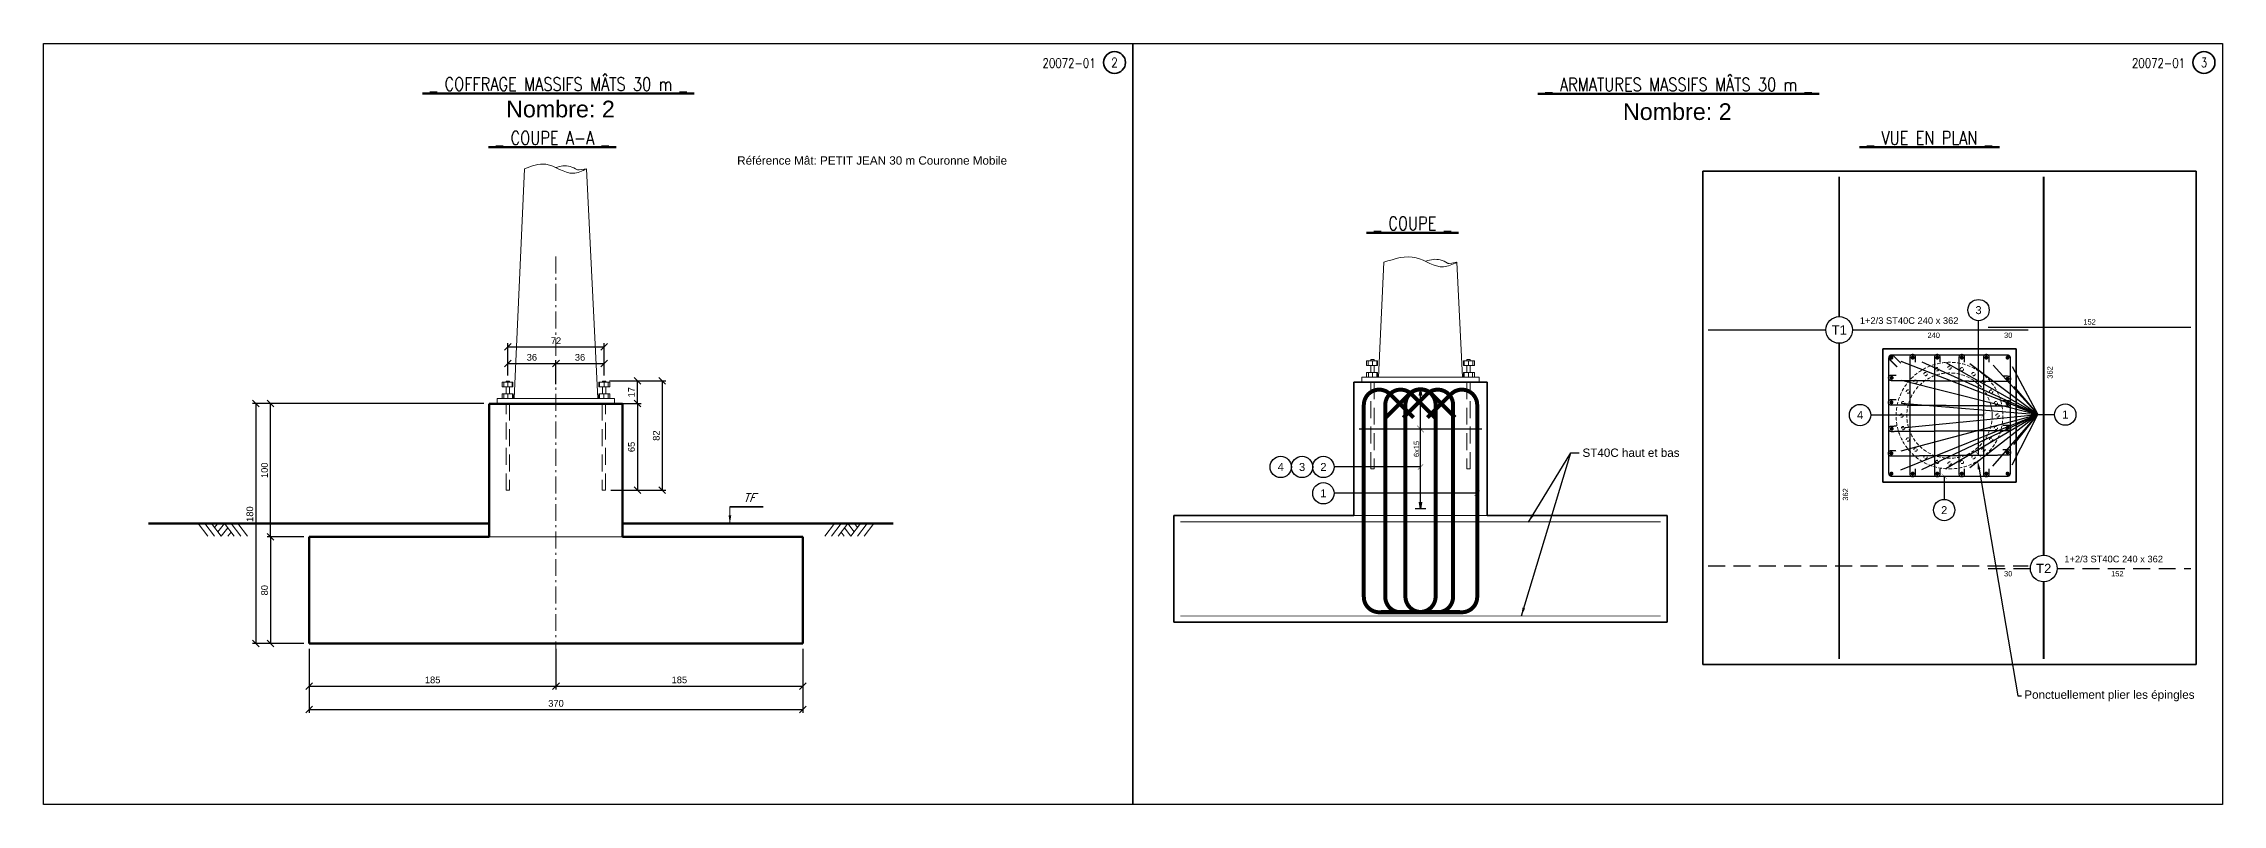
# Model space of a CAD drawing. Header units: millimetres. Extents: x 249 to 5353, y 227 to 2053.
# Drawn here: x 2903 to 4536, y 784 to 1355 of the extents above; entities that cross this region are included whole.
import ezdxf
from ezdxf import colors
from ezdxf.entities.mleader import LeaderData, LeaderLine
from ezdxf.enums import TextEntityAlignment as Align
from ezdxf.math import Vec2, Vec3

# ---------------------------------------------------------------- set-up
doc = ezdxf.new("R2010")
doc.units = ezdxf.units.MM
for name, pattern in [('AXES', [20.64, 12.7, -3.175, 1.59, -3.175]), ('CACHE', [4.765, 3.175, -1.59]), ('CACHEX2', [19.05, 12.7, -6.35]), ('CONTINU', [0])]:
    doc.linetypes.add(name, pattern=pattern)
doc.layers.get('Defpoints').update_dxf_attribs({"color": 252})
for name, color, linetype, lineweight in [('Axes', 2, 'AXES', 18), ('Cotation', 4, 'Continuous', 20), ('Reprise', 4, 'Reprise_béton_1', 18), ('Texte_normal', 7, 'Continuous', 50), ('TEXTE_REPERE', 1, 'CONTINU', 35), ('Texte_repère', 1, 'Continuous', 35), ('Tirets', 5, 'CACHEX2', 18), ('Trait_fin_magenta', 6, 'Continuous', 18), ('Trait_fort', 3, 'Continuous', 70), ('Trait_moy_rouge', 1, 'Continuous', 35), ('Trait_normal', 7, 'Continuous', 50)]:
    doc.layers.add(name, color=color, linetype=linetype, lineweight=lineweight)
for name, color, linetype in [('PROG-ADFER-ACIERS', 1, 'Continuous'), ('PROG-ADFER-COT_ACIERS', 6, 'Continuous'), ('PROG-ADFER-REPERAGE', 1, 'Continuous'), ('PROG-ADFER-REPERES', 7, 'Continuous'), ('PROG-ADFER-TS_COT_INF', 1, 'Continuous'), ('PROG-ADFER-TS_COT_SUP', 1, 'Continuous'), ('PROG-ADFER-TS_NAPPE_INF', 2, 'Continuous'), ('PROG-ADFER-TS_NAPPE_SUP', 6, 'CACHEX2')]:
    doc.layers.add(name, color=color, linetype=linetype)
doc.styles.add('$LIBFER$', font='isocpeur.ttf')
doc.styles.add('ROMANS', font='romans.shx', dxfattribs={"width": 0.8})
doc.styles.add('SIMPLEX', font='simplex.shx', dxfattribs={"oblique": 20})
doc.styles.get("Standard").update_dxf_attribs({"font": 'arial.ttf'})
doc.linetypes.add('Reprise_béton_1', pattern='A,5,["|",Standard,S=1,R=-30,X=0,Y=0],-1,["|",Standard,S=1,R=30,X=0,Y=0],5,["|",Standard,S=1,R=30,X=0.5,Y=-0.866025],-0.5,["|",Standard,S=1,R=-30,X=0,Y=-0.866025],-0.5', length=12)
doc.dimstyles.new('MOST', dxfattribs={"dimtxt": 2.5, "dimasz": 2.5, "dimexe": 1.3, "dimexo": 2, "dimgap": 1, "dimtad": 0, "dimdsep": 46, "dimtxsty": 'Standard', "dimcen": 2.5, "dimclrd": 256, "dimclre": 256, "dimclrt": 1, "dimadec": 0, "dimazin": 0, "dimtfac": 1, "dimtmove": 0, "dimatfit": 3, "dimfxl": 1, "dimtolj": 1, "dimtzin": 0, "dimarcsym": 0})
doc.dimstyles.new('most20', dxfattribs={"dimscale": 2, "dimtxt": 2.5, "dimasz": 2.5, "dimexe": 1.3, "dimexo": 2, "dimgap": 1, "dimtad": 1, "dimdec": 1, "dimdsep": 46, "dimtxsty": 'Standard', "dimblk": 'OBLIQUE', "dimcen": 2.5, "dimclrt": 1, "dimazin": 2, "dimtfac": 1, "dimtdec": 1, "dimtix": 1, "dimtmove": 2, "dimatfit": 3, "dimfxl": 1, "dimtolj": 1, "dimtzin": 0, "dimarcsym": 0})
doc.dimstyles.new('most25', dxfattribs={"dimscale": 2.5, "dimtxt": 2.5, "dimasz": 2.5, "dimexe": 1.3, "dimexo": 2, "dimgap": 1, "dimtad": 1, "dimdec": 1, "dimdsep": 46, "dimtxsty": 'Standard', "dimblk": 'OBLIQUE', "dimcen": 2.5, "dimclrt": 1, "dimazin": 2, "dimtfac": 1, "dimtdec": 1, "dimtix": 1, "dimtmove": 2, "dimatfit": 3, "dimfxl": 1, "dimtolj": 1, "dimtzin": 0, "dimarcsym": 0})

# ---------------------------------------------------------------- blocks, each defined once
blk = doc.blocks.new('_Oblique')
at = {"color": 0, "linetype": 'ByBlock', "lineweight": -2}
blk.add_line((-0.5, -0.5), (0.5, 0.5), dxfattribs=at)
blk = doc.blocks.new('*D63')
at = {"layer": 'Cotation', "color": 0, "lineweight": -2, "transparency": 16777216}
for p, q in [((3251, 1105.9), (3251, 1117.6)), ((3251, 1115), (3287.1, 1115)), ((3287.1, 1099.6), (3287.1, 1117.6))]:
    blk.add_line(p, q, dxfattribs=at)
at = {"layer": 'Defpoints', "color": 0, "transparency": 16777216}
for p in [(3287.1, 1115), (3251, 1101.9), (3287.1, 1095.6)]:
    blk.add_point(p, dxfattribs=at)
at = {"layer": 'Cotation', "color": 0, "lineweight": -2, "transparency": 16777216, "xscale": 5, "yscale": 5, "zscale": 5, "rotation": 180}
blk.add_blockref('_Oblique', (3251, 1115), dxfattribs=at)
at = {"layer": 'Cotation', "color": 0, "lineweight": -2, "transparency": 16777216, "xscale": 5, "yscale": 5, "zscale": 5}
blk.add_blockref('_Oblique', (3287.1, 1115), dxfattribs=at)
at = {"layer": 'Cotation', "color": 1, "transparency": 16777216, "insert": (3269, 1119.6), "char_height": 5, "attachment_point": 5}
blk.add_mtext('\\A1;36', dxfattribs=at)
blk = doc.blocks.new('*D49')
at = {"layer": 'Cotation', "color": 0, "lineweight": -2, "transparency": 16777216}
for p, q in [((3335.1, 1084.9), (3350.9, 1084.9)), ((3348.3, 1084.9), (3348.3, 1019.9)), ((3328.3, 1019.9), (3350.9, 1019.9))]:
    blk.add_line(p, q, dxfattribs=at)
at = {"layer": 'Defpoints', "color": 0, "transparency": 16777216}
for p in [(3331.1, 1084.9), (3324.3, 1019.9), (3348.3, 1019.9)]:
    blk.add_point(p, dxfattribs=at)
at = {"layer": 'Cotation', "color": 0, "lineweight": -2, "transparency": 16777216, "xscale": 5, "yscale": 5, "zscale": 5}
for p, rotation in [((3348.3, 1084.9), 90), ((3348.3, 1019.9), 270)]:
    blk.add_blockref('_Oblique', p, dxfattribs=dict(at, rotation=rotation))
at = {"layer": 'Cotation', "color": 1, "transparency": 16777216, "insert": (3343.7, 1052.4), "char_height": 5, "attachment_point": 5, "rotation": 90}
blk.add_mtext('\\A1;65', dxfattribs=at)
blk = doc.blocks.new('*D50')
at = {"layer": 'Cotation', "color": 0, "lineweight": -2, "transparency": 16777216}
for p, q in [((3098.1, 984.9), (3070.5, 984.9)), ((3073.1, 984.9), (3073.1, 904.9)), ((3098.1, 904.9), (3070.5, 904.9))]:
    blk.add_line(p, q, dxfattribs=at)
at = {"layer": 'Defpoints', "color": 0, "transparency": 16777216}
for p in [(3102.1, 984.9), (3073.1, 904.9), (3102.1, 904.9)]:
    blk.add_point(p, dxfattribs=at)
at = {"layer": 'Cotation', "color": 0, "lineweight": -2, "transparency": 16777216, "xscale": 5, "yscale": 5, "zscale": 5}
for p, rotation in [((3073.1, 984.9), 90), ((3073.1, 904.9), 270)]:
    blk.add_blockref('_Oblique', p, dxfattribs=dict(at, rotation=rotation))
at = {"layer": 'Cotation', "color": 1, "transparency": 16777216, "insert": (3068.6, 944.9), "char_height": 5, "attachment_point": 5, "rotation": 90}
blk.add_mtext('\\A1;80', dxfattribs=at)
blk = doc.blocks.new('*D51')
at = {"layer": 'Cotation', "color": 0, "lineweight": -2, "transparency": 16777216}
for p, q in [((3102.1, 900.9), (3102.1, 870.4)), ((3287.1, 900.9), (3287.1, 870.4)), ((3102.1, 873), (3287.1, 873))]:
    blk.add_line(p, q, dxfattribs=at)
at = {"layer": 'Defpoints', "color": 0, "transparency": 16777216}
for p in [(3102.1, 904.9), (3287.1, 904.9), (3287.1, 873)]:
    blk.add_point(p, dxfattribs=at)
at = {"layer": 'Cotation', "color": 0, "lineweight": -2, "transparency": 16777216, "xscale": 5, "yscale": 5, "zscale": 5, "rotation": 180}
blk.add_blockref('_Oblique', (3102.1, 873), dxfattribs=at)
at = {"layer": 'Cotation', "color": 0, "lineweight": -2, "transparency": 16777216, "xscale": 5, "yscale": 5, "zscale": 5}
blk.add_blockref('_Oblique', (3287.1, 873), dxfattribs=at)
at = {"layer": 'Cotation', "color": 1, "transparency": 16777216, "insert": (3194.6, 877.6), "char_height": 5, "attachment_point": 5}
blk.add_mtext('\\A1;185', dxfattribs=at)
blk = doc.blocks.new('*D52')
at = {"layer": 'Cotation', "color": 0, "lineweight": -2, "transparency": 16777216}
for p, q in [((3287.1, 900.9), (3287.1, 870.4)), ((3472.1, 900.9), (3472.1, 870.4)), ((3287.1, 873), (3472.1, 873))]:
    blk.add_line(p, q, dxfattribs=at)
at = {"layer": 'Defpoints', "color": 0, "transparency": 16777216}
for p in [(3287.1, 904.9), (3472.1, 904.9), (3472.1, 873)]:
    blk.add_point(p, dxfattribs=at)
at = {"layer": 'Cotation', "color": 0, "lineweight": -2, "transparency": 16777216, "xscale": 5, "yscale": 5, "zscale": 5, "rotation": 180}
blk.add_blockref('_Oblique', (3287.1, 873), dxfattribs=at)
at = {"layer": 'Cotation', "color": 0, "lineweight": -2, "transparency": 16777216, "xscale": 5, "yscale": 5, "zscale": 5}
blk.add_blockref('_Oblique', (3472.1, 873), dxfattribs=at)
at = {"layer": 'Cotation', "color": 1, "transparency": 16777216, "insert": (3379.6, 877.6), "char_height": 5, "attachment_point": 5}
blk.add_mtext('\\A1;185', dxfattribs=at)
blk = doc.blocks.new('*D53')
at = {"layer": 'Cotation', "color": 0, "lineweight": -2, "transparency": 16777216}
for p, q in [((3102.1, 900.9), (3102.1, 852.9)), ((3472.1, 900.9), (3472.1, 852.9)), ((3102.1, 855.5), (3472.1, 855.5))]:
    blk.add_line(p, q, dxfattribs=at)
at = {"layer": 'Defpoints', "color": 0, "transparency": 16777216}
for p in [(3102.1, 904.9), (3472.1, 904.9), (3472.1, 855.5)]:
    blk.add_point(p, dxfattribs=at)
at = {"layer": 'Cotation', "color": 0, "lineweight": -2, "transparency": 16777216, "xscale": 5, "yscale": 5, "zscale": 5, "rotation": 180}
blk.add_blockref('_Oblique', (3102.1, 855.5), dxfattribs=at)
at = {"layer": 'Cotation', "color": 0, "lineweight": -2, "transparency": 16777216, "xscale": 5, "yscale": 5, "zscale": 5}
blk.add_blockref('_Oblique', (3472.1, 855.5), dxfattribs=at)
at = {"layer": 'Cotation', "color": 1, "transparency": 16777216, "insert": (3287.1, 860), "char_height": 5, "attachment_point": 5}
blk.add_mtext('\\A1;370', dxfattribs=at)
blk = doc.blocks.new('*D54')
at = {"layer": 'Cotation', "color": 0, "lineweight": -2, "transparency": 16777216}
for p, q in [((3287.1, 1099.6), (3287.1, 1117.6)), ((3287.1, 1115), (3323.1, 1115)), ((3323.1, 1105.9), (3323.1, 1117.6))]:
    blk.add_line(p, q, dxfattribs=at)
at = {"layer": 'Defpoints', "color": 0, "transparency": 16777216}
for p in [(3323.1, 1115), (3287.1, 1095.6), (3323.1, 1101.9)]:
    blk.add_point(p, dxfattribs=at)
at = {"layer": 'Cotation', "color": 0, "lineweight": -2, "transparency": 16777216, "xscale": 5, "yscale": 5, "zscale": 5, "rotation": 180}
blk.add_blockref('_Oblique', (3287.1, 1115), dxfattribs=at)
at = {"layer": 'Cotation', "color": 0, "lineweight": -2, "transparency": 16777216, "xscale": 5, "yscale": 5, "zscale": 5}
blk.add_blockref('_Oblique', (3323.1, 1115), dxfattribs=at)
at = {"layer": 'Cotation', "color": 1, "transparency": 16777216, "insert": (3305.1, 1119.6), "char_height": 5, "attachment_point": 5}
blk.add_mtext('\\A1;36', dxfattribs=at)
blk = doc.blocks.new('Terrain_naturel')
for p, q in [((7.3, 0), (0, -9.3)), ((12.3, 0), (5, -9.3)), ((17.3, 0), (10, -9.3)), ((17.3, 0), (22.1, -6.1)), ((26.9, 0), (19.6, -9.3)), ((22.3, 0), (24.6, -2.9)), ((31.9, 0), (24.6, -9.3)), ((36.9, 0), (29.6, -9.3)), ((12.3, -6.3), (14.6, -9.3)), ((14.8, -3.2), (19.6, -9.3))]:
    blk.add_line(p, q)
blk = doc.blocks.new('*D64')
at = {"layer": 'Cotation', "color": 0, "lineweight": -2, "transparency": 16777216}
for p, q in [((3328.3, 1101.9), (3350.9, 1101.9)), ((3348.3, 1084.9), (3348.3, 1101.9)), ((3335.1, 1084.9), (3350.9, 1084.9))]:
    blk.add_line(p, q, dxfattribs=at)
at = {"layer": 'Defpoints', "color": 0, "transparency": 16777216}
for p in [(3324.3, 1101.9), (3348.3, 1101.9), (3331.1, 1084.9)]:
    blk.add_point(p, dxfattribs=at)
at = {"layer": 'Cotation', "color": 0, "lineweight": -2, "transparency": 16777216, "xscale": 5, "yscale": 5, "zscale": 5}
for p, rotation in [((3348.3, 1101.9), 90), ((3348.3, 1084.9), 270)]:
    blk.add_blockref('_Oblique', p, dxfattribs=dict(at, rotation=rotation))
at = {"layer": 'Cotation', "color": 1, "transparency": 16777216, "insert": (3343.7, 1093.4), "char_height": 5, "attachment_point": 5, "rotation": 90}
blk.add_mtext('\\A1;17', dxfattribs=at)
blk = doc.blocks.new('*D65')
at = {"layer": 'Cotation', "color": 0, "lineweight": -2, "transparency": 16777216}
for p, q in [((3327.1, 1101.9), (3369.4, 1101.9)), ((3366.8, 1101.9), (3366.8, 1019.9)), ((3328.3, 1019.9), (3369.4, 1019.9))]:
    blk.add_line(p, q, dxfattribs=at)
at = {"layer": 'Defpoints', "color": 0, "transparency": 16777216}
for p in [(3323.1, 1101.9), (3324.3, 1019.9), (3366.8, 1019.9)]:
    blk.add_point(p, dxfattribs=at)
at = {"layer": 'Cotation', "color": 0, "lineweight": -2, "transparency": 16777216, "xscale": 5, "yscale": 5, "zscale": 5}
for p, rotation in [((3366.8, 1101.9), 90), ((3366.8, 1019.9), 270)]:
    blk.add_blockref('_Oblique', p, dxfattribs=dict(at, rotation=rotation))
at = {"layer": 'Cotation', "color": 1, "transparency": 16777216, "insert": (3362.3, 1060.9), "char_height": 5, "attachment_point": 5, "rotation": 90}
blk.add_mtext('\\A1;82', dxfattribs=at)
blk = doc.blocks.new('*D107')
at = {"layer": 'Cotation', "color": 0, "lineweight": -2, "transparency": 16777216}
for p, q in [((3251, 1105.9), (3251, 1130.2)), ((3251, 1127.6), (3323.1, 1127.6)), ((3323.1, 1105.9), (3323.1, 1130.2))]:
    blk.add_line(p, q, dxfattribs=at)
at = {"layer": 'Defpoints', "color": 0, "transparency": 16777216}
for p in [(3323.1, 1127.6), (3251, 1101.9), (3323.1, 1101.9)]:
    blk.add_point(p, dxfattribs=at)
at = {"layer": 'Cotation', "color": 0, "lineweight": -2, "transparency": 16777216, "xscale": 5, "yscale": 5, "zscale": 5, "rotation": 180}
blk.add_blockref('_Oblique', (3251, 1127.6), dxfattribs=at)
at = {"layer": 'Cotation', "color": 0, "lineweight": -2, "transparency": 16777216, "xscale": 5, "yscale": 5, "zscale": 5}
blk.add_blockref('_Oblique', (3323.1, 1127.6), dxfattribs=at)
at = {"layer": 'Cotation', "color": 1, "transparency": 16777216, "insert": (3287.1, 1132.1), "char_height": 5, "attachment_point": 5}
blk.add_mtext('\\A1;72', dxfattribs=at)
blk = doc.blocks.new('*D142')
at = {"layer": 'Cotation', "color": 0, "lineweight": -2, "transparency": 16777216}
for p, q in [((3233.1, 1084.9), (3070.5, 1084.9)), ((3073.1, 984.9), (3073.1, 1084.9)), ((3098.1, 984.9), (3070.5, 984.9))]:
    blk.add_line(p, q, dxfattribs=at)
at = {"layer": 'Defpoints', "color": 0, "transparency": 16777216}
for p in [(3073.1, 1084.9), (3237.1, 1084.9), (3102.1, 984.9)]:
    blk.add_point(p, dxfattribs=at)
at = {"layer": 'Cotation', "color": 0, "lineweight": -2, "transparency": 16777216, "xscale": 5, "yscale": 5, "zscale": 5}
for p, rotation in [((3073.1, 1084.9), 90), ((3073.1, 984.9), 270)]:
    blk.add_blockref('_Oblique', p, dxfattribs=dict(at, rotation=rotation))
at = {"layer": 'Cotation', "color": 1, "transparency": 16777216, "insert": (3068.6, 1034.9), "char_height": 5, "attachment_point": 5, "rotation": 90}
blk.add_mtext('\\A1;100', dxfattribs=at)
blk = doc.blocks.new('*D143')
at = {"layer": 'Cotation', "color": 0, "lineweight": -2, "transparency": 16777216}
for p, q in [((3233.1, 1084.9), (3059.5, 1084.9)), ((3062.1, 1084.9), (3062.1, 904.9)), ((3098.1, 904.9), (3059.5, 904.9))]:
    blk.add_line(p, q, dxfattribs=at)
at = {"layer": 'Defpoints', "color": 0, "transparency": 16777216}
for p in [(3237.1, 1084.9), (3062.1, 904.9), (3102.1, 904.9)]:
    blk.add_point(p, dxfattribs=at)
at = {"layer": 'Cotation', "color": 0, "lineweight": -2, "transparency": 16777216, "xscale": 5, "yscale": 5, "zscale": 5}
for p, rotation in [((3062.1, 1084.9), 90), ((3062.1, 904.9), 270)]:
    blk.add_blockref('_Oblique', p, dxfattribs=dict(at, rotation=rotation))
at = {"layer": 'Cotation', "color": 1, "transparency": 16777216, "insert": (3057.6, 1002), "char_height": 5, "attachment_point": 5, "rotation": 90}
blk.add_mtext('\\A1;180', dxfattribs=at)
blk = doc.blocks.new('$FER_ANOPLEIN')
at = {"color": 0, "const_width": 0.5}
blk.add_lwpolyline([(-0.25, 0, 1), (0.25, 0, 1)], format="xyb", close=True, dxfattribs=at)
blk = doc.blocks.new('M-45')
at = {"color": 0, "linetype": 'ByBlock', "const_width": 0.06}
blk.add_lwpolyline([(-0.5, -0.5), (0.5, 0.5)], dxfattribs=at)
blk = doc.blocks.new('$$FER_BUL', base_point=(-0.5, 0))
at = {"color": 0}
blk.add_circle((0, 0), 0.5, dxfattribs=at)
blk = doc.blocks.new('$FER_REPERE')
blk.add_attdef('NUMERO', text='', height=1).set_placement((0, 0), align=Align.MIDDLE)
blk = doc.blocks.new('FLECHE')
blk.add_hatch(color=0).paths.add_polyline_path([(1.25, -0.2), (0.99, 0), (1.25, 0.2), (0, 0)])
at = {"color": 0}
for p, q in [((0, 0), (1.25, 0.2)), ((1.25, -0.2), (0, 0)), ((1.25, 0.2), (0.99, 0)), ((0.99, 0), (1.25, -0.2))]:
    blk.add_line(p, q, dxfattribs=at)
blk = doc.blocks.new('*U175')
at = {"color": 0, "insert": (0, 0), "char_height": 1, "width": 3.359, "attachment_point": 5}
blk.add_mtext('6x15', dxfattribs=at)
blk = doc.blocks.new('$FER-TRL')
at = {"color": 0, "linetype": 'ByBlock', "style": '$LIBFER$'}
blk.add_attdef('TREILLIS', text='', height=1, dxfattribs=at).set_placement((0, 0), align=Align.MIDDLE)
blk = doc.blocks.new('$$FER_BULT')
at = {"color": 1}
blk.add_circle((0, 0), 0.5, dxfattribs=at)
blk = doc.blocks.new('*U217')
at = {"color": 0, "insert": (0, 0), "char_height": 1, "width": 16.755, "attachment_point": 5}
blk.add_mtext('1+2/3 ST40C 240 x 362', dxfattribs=at)
blk = doc.blocks.new('*U218')
at = {"color": 0, "insert": (0, 0), "char_height": 1, "width": 2.5565, "attachment_point": 5}
blk.add_mtext('240', dxfattribs=at)
blk = doc.blocks.new('*U219')
at = {"color": 0, "insert": (0, 0), "char_height": 1, "width": 1.6426, "attachment_point": 5}
blk.add_mtext('30', dxfattribs=at)
blk = doc.blocks.new('*U220')
at = {"color": 0, "insert": (0, 0), "char_height": 1, "width": 2.5283, "attachment_point": 5}
blk.add_mtext('362', dxfattribs=at)
blk = doc.blocks.new('*U221')
at = {"color": 0, "insert": (0, 0), "char_height": 1, "width": 2.4208, "attachment_point": 5}
blk.add_mtext('152', dxfattribs=at)
blk = doc.blocks.new('*U222')
at = {"color": 0, "insert": (0, 0), "char_height": 1, "width": 16.755, "attachment_point": 5}
blk.add_mtext('1+2/3 ST40C 240 x 362', dxfattribs=at)
blk = doc.blocks.new('*U223')
at = {"color": 0, "insert": (0, 0), "char_height": 1, "width": 2.4208, "attachment_point": 5}
blk.add_mtext('152', dxfattribs=at)
blk = doc.blocks.new('*U224')
at = {"color": 0, "insert": (0, 0), "char_height": 1, "width": 1.6426, "attachment_point": 5}
blk.add_mtext('30', dxfattribs=at)
blk = doc.blocks.new('*U225')
at = {"color": 0, "insert": (0, 0), "char_height": 1, "width": 2.5283, "attachment_point": 5}
blk.add_mtext('362', dxfattribs=at)
blk = doc.blocks.new('Niveau_coupe')
at = {"layer": 'TEXTE_REPERE'}
for p, q in [((-50, 0), (50, 0)), ((0, 50), (100, 50))]:
    blk.add_line(p, q, dxfattribs=at)
at = {"layer": 'TEXTE_REPERE', "style": 'SIMPLEX', "oblique": 20}
blk.add_attdef('ARASE', text='', height=25, dxfattribs=at).set_placement((58.3, 58), align=Align.BOTTOM_CENTER)
at = {"layer": 'TEXTE_REPERE'}
blk.add_leader([(0, 0), (0, 50)], dimstyle='MOST', override={"dimasz": 25}, dxfattribs=at)

msp = doc.modelspace()

# ---------------------------------------------------------------- linework, layer by layer
at = {"layer": 'Axes'}
msp.add_line((3287.06, 873.05), (3287.06, 1195.34), dxfattribs=at)
at = {"layer": 'Defpoints'}
for points in [[(2902.92, 1355.05), (3719.69, 1355.05), (3719.69, 784.18), (2902.92, 784.18)], [(3719.69, 1355.05), (4536.47, 1355.05), (4536.47, 784.18), (3719.69, 784.18)]]:
    msp.add_lwpolyline(points, close=True, dxfattribs=at)
at = {"layer": 'PROG-ADFER-ACIERS', "color": 2, "const_width": 1}
for points in [[(4295.43, 1115.15), (4289.78, 1120.81, 0.6683226), (4286.36, 1119.4), (4286.36, 1032.4, 0.4142136), (4288.36, 1030.4), (4375.36, 1030.4, 0.4142136), (4377.36, 1032.4), (4377.36, 1119.4, 0.4142136), (4375.36, 1121.4), (4288.36, 1121.4, 0.6683226), (4286.95, 1117.98), (4292.61, 1112.33)], [(4306.27, 1115.8), (4306.27, 1119.8, 0.4142136), (4304.27, 1121.8), (4304.26, 1121.8, 0.4142136), (4302.26, 1119.8), (4302.26, 1032, 0.4142136), (4304.26, 1030), (4304.27, 1030, 0.4142136), (4306.27, 1032), (4306.27, 1036)], [(4324.67, 1115.8), (4324.67, 1119.8, 0.4142136), (4322.67, 1121.8), (4322.66, 1121.8, 0.4142136), (4320.66, 1119.8), (4320.66, 1032, 0.4142136), (4322.66, 1030), (4322.67, 1030, 0.4142136), (4324.67, 1032), (4324.67, 1036)], [(4343.07, 1115.8), (4343.07, 1119.8, 0.4142136), (4341.07, 1121.8), (4341.06, 1121.8, 0.4142136), (4339.06, 1119.8), (4339.06, 1032, 0.4142136), (4341.06, 1030), (4341.07, 1030, 0.4142136), (4343.07, 1032), (4343.07, 1036)], [(4361.47, 1115.8), (4361.47, 1119.8, 0.4142136), (4359.47, 1121.8), (4359.46, 1121.8, 0.4142136), (4357.46, 1119.8), (4357.46, 1032, 0.4142136), (4359.46, 1030), (4359.47, 1030, 0.4142136), (4361.47, 1032), (4361.47, 1036)], [(4292.08, 1106.21), (4288.08, 1106.25, 0.4142136), (4286.07, 1104.26), (4286.07, 1104.26, 0.4142136), (4288.05, 1102.25), (4375.75, 1101.5, 0.4142136), (4377.76, 1103.48), (4377.76, 1103.48, 0.4142136), (4375.78, 1105.5), (4371.78, 1105.53)], [(4291.98, 1087.82), (4287.98, 1087.85, 0.4142136), (4285.96, 1085.87), (4285.96, 1085.87, 0.4142136), (4287.95, 1083.85), (4375.75, 1083.1, 0.4142136), (4377.76, 1085.08), (4377.76, 1085.08, 0.4142136), (4375.78, 1087.1), (4371.78, 1087.13)], [(4292.15, 1068.01), (4288.15, 1067.97, 0.4142136), (4286.16, 1065.96), (4286.16, 1065.96, 0.4142136), (4288.18, 1063.97), (4375.78, 1064.7, 0.4142136), (4377.76, 1066.72), (4377.76, 1066.72, 0.4142136), (4375.75, 1068.7), (4371.75, 1068.67)], [(4291.86, 1049.59), (4287.86, 1049.55, 0.4142136), (4285.88, 1047.53), (4285.88, 1047.53, 0.4142136), (4287.9, 1045.55), (4375.78, 1046.3, 0.4142136), (4377.76, 1048.32), (4377.76, 1048.32, 0.4142136), (4375.75, 1050.3), (4371.75, 1050.27)]]:
    msp.add_lwpolyline(points, format="xyb", dxfattribs=at)
at = {"layer": 'PROG-ADFER-ACIERS', "color": 3, "const_width": 3}
for points in [[(3930.06, 1074.34), (3912.38, 1092.02, 0.6681786), (3892.75, 1083.89), (3892.75, 939.89, 0.4142136), (3904.25, 928.39), (3933.75, 928.39)], [(3905.55, 928.61), (3935.05, 928.61, 0.4142136), (3946.55, 940.11), (3946.55, 1084.11, 0.6681786), (3926.92, 1092.24), (3909.24, 1074.57)], [(3946.14, 1074.34), (3928.47, 1092.02, 0.6681786), (3908.83, 1083.89), (3908.83, 939.89, 0.4142136), (3920.33, 928.39), (3949.83, 928.39)], [(3918.67, 928.39), (3948.17, 928.39, 0.4142136), (3959.67, 939.89), (3959.67, 1083.89, 0.6681786), (3940.04, 1092.02), (3922.36, 1074.34)], [(3961.26, 1074.57), (3943.58, 1092.24, 0.6681786), (3923.95, 1084.11), (3923.95, 940.11, 0.4142136), (3935.45, 928.61), (3964.95, 928.61)], [(3936.75, 928.39), (3966.25, 928.39, 0.4142136), (3977.75, 939.89), (3977.75, 1083.89, 0.6681786), (3958.12, 1092.02), (3940.44, 1074.34)]]:
    msp.add_lwpolyline(points, format="xyb", dxfattribs=at)
at = {"layer": 'PROG-ADFER-ACIERS', "color": 2}
for points in [[(3939.25, 1095.89), (3931.25, 1095.89)], [(3939.25, 1005.89), (3931.25, 1005.89)]]:
    msp.add_lwpolyline(points, dxfattribs=at)
at = {"layer": 'PROG-ADFER-ACIERS', "color": 2, "const_width": 1}
msp.add_lwpolyline([(3981.25, 1065.89), (3889.25, 1065.89)], dxfattribs=at)
at = {"layer": 'PROG-ADFER-COT_ACIERS'}
msp.add_lwpolyline([(3935.25, 1005.89), (3935.25, 1095.89)], dxfattribs=at)
at = {"layer": 'PROG-ADFER-REPERAGE', "color": 4}
for p in [(4295.35, 1116.68), (4311.09, 1116.29), (4329.19, 1115.7), (4347.06, 1114.9), (4364.49, 1113.83), (4378.87, 1112.77), (4295.74, 1102.41), (4380.2, 1097.77), (4295.84, 1085.22), (4382.39, 1082.49), (4295.32, 1035.21), (4295.53, 1049.48), (4296.03, 1066.71), (4311.04, 1035.6), (4329.13, 1036.2), (4346.98, 1037.01), (4364.38, 1038.06), (4378.77, 1039.08), (4380.04, 1054.17), (4382.22, 1069.73)]:
    msp.add_line(p, (4397.98, 1076.7), dxfattribs=at)
for points in [[(4353.6, 1046.61), (4353.6, 1147.05)], [(4357.46, 1076.35), (4272.8, 1076.35)], [(4397.98, 1076.7), (4410.66, 1076.7)], [(3935.25, 1037.38), (3870.46, 1037.38)], [(4327.85, 1030.4), (4327.85, 1013.02)], [(3977.75, 1017.64), (3870.46, 1017.64)]]:
    msp.add_lwpolyline(points, dxfattribs=at)
at = {"layer": 'PROG-ADFER-TS_NAPPE_INF', "color": 2, "const_width": 1.4}
for points in [[(4249.16, 1255.3), (4249.16, 1150.16)], [(4249.16, 1130.16), (4249.16, 893.3)]]:
    msp.add_lwpolyline(points, dxfattribs=at)
at = {"layer": 'PROG-ADFER-TS_NAPPE_INF', "color": 2}
for points in [[(4150.86, 1140.16), (4239.16, 1140.16)], [(4259.16, 1140.16), (4390.86, 1140.16)], [(4360.86, 1142.16), (4512.86, 1142.16)]]:
    msp.add_lwpolyline(points, dxfattribs=at)
at = {"layer": 'PROG-ADFER-TS_NAPPE_SUP', "color": 2, "const_width": 1.4}
for points in [[(4402.49, 1255.3), (4402.49, 971.27)], [(4402.49, 951.27), (4402.49, 893.3)]]:
    msp.add_lwpolyline(points, dxfattribs=at)
at = {"layer": 'PROG-ADFER-TS_NAPPE_SUP', "color": 2}
for points in [[(4150.86, 963.27), (4390.86, 963.27)], [(4360.86, 961.27), (4392.49, 961.27)], [(4412.49, 961.27), (4512.86, 961.27)]]:
    msp.add_lwpolyline(points, dxfattribs=at)
at = {"layer": 'Reprise', "ltscale": 2}
for p, q in [((3885.25, 1000.89), (3985.25, 1000.89)), ((3287.06, 984.86), (3237.06, 984.86)), ((3287.06, 984.86), (3337.06, 984.86))]:
    msp.add_line(p, q, dxfattribs=at)
at = {"layer": 'Texte_repère'}
for centre in [(3705.85, 1340.82), (4522.63, 1340.82)]:
    msp.add_circle(centre, 8.25, dxfattribs=at)
at = {"layer": 'Tirets'}
for p, q in [((3898, 1035.89), (3898, 1100.89)), ((3900.5, 1100.89), (3900.5, 1035.89)), ((3970, 1100.89), (3970, 1035.89)), ((3972.5, 1035.89), (3972.5, 1100.89)), ((3249.81, 1019.86), (3249.81, 1084.86)), ((3252.31, 1084.86), (3252.31, 1019.86)), ((3321.81, 1084.86), (3321.81, 1019.86)), ((3324.31, 1019.86), (3324.31, 1084.86)), ((3900.5, 1035.89), (3898, 1035.89)), ((3970, 1035.89), (3972.5, 1035.89)), ((3252.31, 1019.86), (3249.81, 1019.86)), ((3321.81, 1019.86), (3324.31, 1019.86))]:
    msp.add_line(p, q, dxfattribs=at)
at = {"layer": 'Tirets', "ltscale": 0.2}
for centre, radius in [((4331.86, 1075.9), 40), ((4322.55, 1110.67), 1.25), ((4331.86, 1111.9), 1.25), ((4341.18, 1110.67), 1.25), ((4300.69, 1093.9), 1.25), ((4331.86, 1075.9), 32), ((4306.41, 1101.35), 1.25), ((4313.86, 1107.08), 1.25), ((4349.86, 1107.08), 1.25), ((4357.32, 1101.35), 1.25), ((4363.04, 1093.9), 1.25), ((4297.09, 1085.22), 1.25), ((4366.64, 1085.22), 1.25), ((4295.86, 1075.9), 1.25), ((4297.09, 1066.58), 1.25), ((4366.64, 1066.58), 1.25), ((4367.86, 1075.9), 1.25), ((4300.69, 1057.9), 1.25), ((4306.41, 1050.44), 1.25), ((4313.86, 1044.72), 1.25), ((4349.86, 1044.72), 1.25), ((4357.32, 1050.44), 1.25), ((4363.04, 1057.9), 1.25), ((4322.55, 1041.13), 1.25), ((4331.86, 1039.9), 1.25), ((4341.18, 1041.13), 1.25)]:
    msp.add_circle(centre, radius, dxfattribs=at)
at = {"layer": 'Trait_fin_magenta'}
for p, q in [((3263.49, 1261.1), (3255.66, 1088.75)), ((3310, 1261.1), (3318.46, 1088.75)), ((3907.77, 1190.95), (3903.85, 1104.77)), ((3962.42, 1190.95), (3966.65, 1104.77)), ((3896.11, 1116.96), (3896.11, 1113.53)), ((3897.97, 1117.89), (3900.43, 1117.89)), ((3897.97, 1117.89), (3897.97, 1116.96)), ((3897.97, 1113.53), (3897.97, 1108.2)), ((3899.2, 1116.96), (3899.2, 1113.53)), ((3900.43, 1117.89), (3900.43, 1116.96)), ((3900.43, 1113.53), (3900.43, 1108.2)), ((3902.53, 1116.96), (3902.53, 1113.53)), ((3967.97, 1116.96), (3967.97, 1113.53)), ((3972.53, 1117.89), (3970.07, 1117.89)), ((3970.07, 1117.89), (3970.07, 1116.96)), ((3970.07, 1113.53), (3970.07, 1108.2)), ((3971.3, 1116.96), (3971.3, 1113.53)), ((3972.53, 1117.89), (3972.53, 1116.96)), ((3972.53, 1113.53), (3972.53, 1108.2)), ((3974.39, 1116.96), (3974.39, 1113.53)), ((3247.92, 1100.93), (3247.92, 1097.51)), ((3249.78, 1101.86), (3252.24, 1101.86)), ((3249.78, 1101.86), (3249.78, 1100.93)), ((3249.78, 1097.51), (3249.78, 1092.18)), ((3251.01, 1100.93), (3251.01, 1097.51)), ((3252.24, 1101.86), (3252.24, 1100.93)), ((3252.24, 1097.51), (3252.24, 1092.18)), ((3254.34, 1100.93), (3254.34, 1097.51)), ((3319.78, 1100.93), (3319.78, 1097.51)), ((3324.34, 1101.86), (3321.88, 1101.86)), ((3321.88, 1101.86), (3321.88, 1100.93)), ((3321.88, 1097.51), (3321.88, 1092.18)), ((3323.11, 1100.93), (3323.11, 1097.51)), ((3324.34, 1101.86), (3324.34, 1100.93)), ((3324.34, 1097.51), (3324.34, 1092.18)), ((3326.2, 1100.93), (3326.2, 1097.51)), ((3891.25, 1104.77), (3891.25, 1100.89)), ((3895.25, 1100.89), (3975.25, 1100.89)), ((3896.16, 1108.2), (3896.16, 1104.77)), ((3899.25, 1108.2), (3899.25, 1104.77)), ((3902.58, 1108.2), (3902.58, 1104.77)), ((3967.92, 1108.2), (3967.92, 1104.77)), ((3971.25, 1108.2), (3971.25, 1104.77)), ((3974.34, 1108.2), (3974.34, 1104.77)), ((3979.25, 1104.77), (3979.25, 1100.89)), ((3243.06, 1088.75), (3243.06, 1084.86)), ((3247.06, 1084.86), (3327.06, 1084.86)), ((3247.96, 1092.18), (3247.96, 1088.75)), ((3251.06, 1092.18), (3251.06, 1088.75)), ((3254.39, 1092.18), (3254.39, 1088.75)), ((3319.73, 1092.18), (3319.73, 1088.75)), ((3323.06, 1092.18), (3323.06, 1088.75)), ((3326.15, 1092.18), (3326.15, 1088.75)), ((3331.06, 1088.75), (3331.06, 1084.86))]:
    msp.add_line(p, q, dxfattribs=at)
for points in [[(3894.82, 1116.96), (3903.02, 1116.96), (3903.02, 1113.53), (3894.82, 1113.53)], [(3975.68, 1116.96), (3967.48, 1116.96), (3967.48, 1113.53), (3975.68, 1113.53)], [(3246.63, 1100.93), (3254.83, 1100.93), (3254.83, 1097.51), (3246.63, 1097.51)], [(3327.49, 1100.93), (3319.29, 1100.93), (3319.29, 1097.51), (3327.49, 1097.51)], [(3891.25, 1104.77), (3979.25, 1104.77), (3979.25, 1100.89), (3891.25, 1100.89)], [(3894.87, 1108.2), (3903.07, 1108.2), (3903.07, 1104.77), (3894.87, 1104.77)], [(3975.63, 1108.2), (3967.43, 1108.2), (3967.43, 1104.77), (3975.63, 1104.77)], [(3243.06, 1088.75), (3331.06, 1088.75), (3331.06, 1084.86), (3243.06, 1084.86)], [(3246.68, 1092.18), (3254.88, 1092.18), (3254.88, 1088.75), (3246.68, 1088.75)], [(3327.44, 1092.18), (3319.24, 1092.18), (3319.24, 1088.75), (3327.44, 1088.75)]]:
    msp.add_lwpolyline(points, close=True, dxfattribs=at)
for points in [[(3263.49, 1261.1), (3279.58, 1264.48), (3299.97, 1257.69), (3310, 1261.1)], [(3907.77, 1190.95), (3932, 1194.33), (3952.4, 1187.54), (3962.42, 1190.95)]]:
    msp.add_spline(points, degree=3, dxfattribs=at)
for points in [[(3310, 1261.1), (3303.81, 1259.95), (3303.5, 1260.13), (3303.18, 1260.32), (3303.18, 1260.32), (3303.18, 1260.32), (3303.17, 1260.33), (3301.37, 1261.39), (3296.19, 1264.16), (3290.52, 1263.17), (3286.76, 1261.93)], [(3962.42, 1190.95), (3956.24, 1189.8), (3955.92, 1189.98), (3955.61, 1190.17), (3955.6, 1190.17), (3955.6, 1190.17), (3955.59, 1190.18), (3953.79, 1191.24), (3948.61, 1194.01), (3942.94, 1193.02), (3939.19, 1191.77)]]:
    msp.add_open_spline(points, degree=3, knots=[0.5715131, 0.5715131, 0.5715131, 0.5715131, 1.6946269, 1.6946269, 1.6946269, 1.7095484, 1.7095484, 1.7095484, 8.1423216, 20.0769297, 20.0769297, 20.0769297, 20.0769297], dxfattribs=at)
at = {"layer": 'Trait_fort'}
for p, q in [((2981.47, 994.86), (3237.06, 994.86)), ((3337.06, 994.86), (3540, 994.86))]:
    msp.add_line(p, q, dxfattribs=at)
at = {"layer": 'Trait_fort', "linetype": 'CACHE', "ltscale": 2, "const_width": 0.7}
for points in [[(3755.25, 996.19), (3755.25, 996.19), (4115.25, 996.19), (4115.25, 996.19)], [(3755.25, 925.59), (3755.25, 925.59), (4115.25, 925.59), (4115.25, 925.59)]]:
    msp.add_lwpolyline(points, dxfattribs=at)
at = {"layer": 'Trait_moy_rouge'}
for p, q in [((4146.86, 1259.3), (4516.86, 1259.3)), ((4146.86, 889.3), (4146.86, 1259.3)), ((4516.86, 1259.3), (4516.86, 889.3)), ((4281.86, 1025.9), (4281.86, 1125.9)), ((4281.86, 1125.9), (4381.86, 1125.9)), ((4381.86, 1125.9), (4381.86, 1025.9)), ((3885.25, 1000.89), (3885.25, 1100.89)), ((3885.25, 1100.89), (3985.25, 1100.89)), ((3985.25, 1100.89), (3985.25, 1000.89)), ((4281.86, 1025.9), (4381.86, 1025.9)), ((3750.25, 1000.89), (3885.25, 1000.89)), ((3750.25, 920.89), (3750.25, 1000.89)), ((3985.25, 1000.89), (4120.25, 1000.89)), ((4120.25, 1000.89), (4120.25, 920.89)), ((4120.25, 920.89), (3750.25, 920.89)), ((4516.86, 889.3), (4146.86, 889.3))]:
    msp.add_line(p, q, dxfattribs=at)
at = {"layer": 'Trait_normal'}
for p, q in [((3237.06, 984.86), (3237.06, 1084.86)), ((3237.06, 1084.86), (3337.06, 1084.86)), ((3337.06, 1084.86), (3337.06, 984.86)), ((3102.06, 984.86), (3237.06, 984.86)), ((3102.06, 904.86), (3102.06, 984.86)), ((3472.06, 984.86), (3337.06, 984.86)), ((3472.06, 984.86), (3472.06, 904.86)), ((3472.06, 904.86), (3102.06, 904.86))]:
    msp.add_line(p, q, dxfattribs=at)

# ---------------------------------------------------------------- block references
at = {"layer": 'Cotation', "xscale": 0.25, "yscale": 0.25, "zscale": 0.25}
msp.add_blockref('Niveau_coupe', (3417.48, 994.86), dxfattribs=at).add_auto_attribs({'ARASE': 'TF'})
at = {"layer": 'PROG-ADFER-ACIERS', "color": 3, "xscale": 3, "yscale": 3, "zscale": 3}
for p in [(4288.36, 1119.4), (4304.26, 1119.4), (4322.66, 1119.4), (4341.06, 1119.4), (4359.46, 1119.4), (4375.36, 1119.4), (4288.47, 1104.24), (4375.36, 1103.5), (4288.36, 1085.85), (4375.36, 1085.1), (4288.56, 1065.98), (4375.36, 1066.7), (4288.28, 1047.55), (4375.36, 1048.3), (4288.36, 1032.4), (4304.26, 1032.4), (4322.66, 1032.4), (4341.06, 1032.4), (4359.46, 1032.4), (4375.36, 1032.4)]:
    msp.add_blockref('$FER_ANOPLEIN', p, dxfattribs=at)
at = {"layer": 'PROG-ADFER-COT_ACIERS'}
for name, p, xscale, yscale, rotation in [('FLECHE', (3935.25, 1095.89), 4, 4, 270.0000000000052), ('M-45', (3935.25, 1065.89), 5, 5, 90), ('FLECHE', (3935.25, 1005.89), 4, 4, 90)]:
    msp.add_blockref(name, p, dxfattribs=dict(at, xscale=xscale, yscale=yscale, rotation=rotation))
at = {"layer": 'PROG-ADFER-COT_ACIERS', "xscale": 4, "yscale": 4, "zscale": 4, "rotation": 89.9999999999999}
msp.add_blockref('*U175', (3932.25, 1050.89), dxfattribs=at)
at = {"layer": 'PROG-ADFER-REPERAGE', "color": 4, "xscale": 16, "yscale": 16}
for p, rotation in [((4353.6, 1147.05), 90), ((4272.8, 1076.35), 180), ((3838.46, 1037.38), 180.0000000000001), ((3854.46, 1037.38), 180.0000000000001), ((3870.46, 1037.38), 180), ((3870.46, 1017.64), 180), ((4327.85, 1013.02), 270)]:
    msp.add_blockref('$$FER_BUL', p, dxfattribs=dict(at, rotation=rotation))
at = {"layer": 'PROG-ADFER-REPERAGE', "color": 1, "xscale": 4, "yscale": 4}
for p, rotation in [((4357.46, 1076.35), 180), ((4353.6, 1046.61), 90), ((3935.25, 1037.38), 180), ((4327.85, 1030.4), 270), ((3977.75, 1017.64), 180)]:
    msp.add_blockref('M-45', p, dxfattribs=dict(at, rotation=rotation))
at = {"layer": 'PROG-ADFER-REPERAGE', "color": 4, "xscale": 16, "yscale": 16}
msp.add_blockref('$$FER_BUL', (4410.66, 1076.7), dxfattribs=at)
at = {"layer": 'PROG-ADFER-REPERES'}
ref = msp.add_blockref('$FER_REPERE', (4353.6, 1155.05), dxfattribs=dict(at, xscale=6, yscale=6, zscale=3))
ref.add_attrib('NUMERO', '3', dxfattribs={"height": 6}).set_placement((4353.6, 1155.05), align=Align.MIDDLE)
ref = msp.add_blockref('$FER_REPERE', (4264.8, 1076.35), dxfattribs=dict(at, xscale=6, yscale=6, zscale=4))
ref.add_attrib('NUMERO', '4', dxfattribs={"height": 6}).set_placement((4264.8, 1076.35), align=Align.MIDDLE)
ref = msp.add_blockref('$FER_REPERE', (4418.66, 1076.7), dxfattribs=dict(at, xscale=6, yscale=6))
ref.add_attrib('NUMERO', '1', dxfattribs={"height": 6}).set_placement((4418.66, 1076.7), align=Align.MIDDLE)
ref = msp.add_blockref('$FER_REPERE', (3830.46, 1037.38), dxfattribs=dict(at, xscale=6, yscale=6, zscale=4))
ref.add_attrib('NUMERO', '4', dxfattribs={"height": 6}).set_placement((3830.46, 1037.38), align=Align.MIDDLE)
ref = msp.add_blockref('$FER_REPERE', (3846.46, 1037.38), dxfattribs=dict(at, xscale=6, yscale=6, zscale=3))
ref.add_attrib('NUMERO', '3', dxfattribs={"height": 6}).set_placement((3846.46, 1037.38), align=Align.MIDDLE)
ref = msp.add_blockref('$FER_REPERE', (3862.46, 1037.38), dxfattribs=dict(at, xscale=6, yscale=6, zscale=2))
ref.add_attrib('NUMERO', '2', dxfattribs={"height": 6}).set_placement((3862.46, 1037.38), align=Align.MIDDLE)
ref = msp.add_blockref('$FER_REPERE', (3862.46, 1017.64), dxfattribs=dict(at, xscale=6, yscale=6))
ref.add_attrib('NUMERO', '1', dxfattribs={"height": 6}).set_placement((3862.46, 1017.64), align=Align.MIDDLE)
ref = msp.add_blockref('$FER_REPERE', (4327.85, 1005.02), dxfattribs=dict(at, xscale=6, yscale=6, zscale=2))
ref.add_attrib('NUMERO', '2', dxfattribs={"height": 6}).set_placement((4327.85, 1005.02), align=Align.MIDDLE)
at = {"layer": 'PROG-ADFER-TS_COT_INF', "color": 2, "xscale": 20, "yscale": 20, "zscale": 20}
msp.add_blockref('$$FER_BULT', (4249.16, 1140.16), dxfattribs=at)
at = {"layer": 'PROG-ADFER-TS_COT_INF', "color": 1, "xscale": 5, "yscale": 5, "zscale": 5}
msp.add_blockref('*U217', (4301.59, 1147.16), dxfattribs=at)
at = {"layer": 'PROG-ADFER-TS_COT_INF', "xscale": 4, "yscale": 4, "zscale": 4}
for name, p in [('*U221', (4436.86, 1146.16)), ('*U218', (4320.01, 1136.16)), ('*U219', (4375.86, 1136.16))]:
    msp.add_blockref(name, p, dxfattribs=at)
at = {"layer": 'PROG-ADFER-TS_COT_INF', "xscale": 4, "yscale": 4, "zscale": 4, "rotation": 90.00000000000007}
msp.add_blockref('*U220', (4253.86, 1016.73), dxfattribs=at)
at = {"layer": 'PROG-ADFER-TS_COT_SUP', "xscale": 4, "yscale": 4, "zscale": 4, "rotation": 90.00000000000007}
msp.add_blockref('*U225', (4407.19, 1108.28), dxfattribs=at)
at = {"layer": 'PROG-ADFER-TS_COT_SUP', "color": 6, "xscale": 20, "yscale": 20, "zscale": 20}
msp.add_blockref('$$FER_BULT', (4402.49, 961.27), dxfattribs=at)
at = {"layer": 'PROG-ADFER-TS_COT_SUP', "color": 1, "xscale": 5, "yscale": 5, "zscale": 5}
msp.add_blockref('*U222', (4454.92, 968.27), dxfattribs=at)
at = {"layer": 'PROG-ADFER-TS_COT_SUP', "xscale": 4, "yscale": 4, "zscale": 4}
for name, p in [('*U224', (4375.86, 957.27)), ('*U223', (4457.68, 957.27))]:
    msp.add_blockref(name, p, dxfattribs=at)
at = {"layer": 'PROG-ADFER-TS_NAPPE_INF'}
ref = msp.add_blockref('$FER-TRL', (4249.16, 1140.16), dxfattribs=dict(at, xscale=7, yscale=7, zscale=7))
ref.add_attrib('TREILLIS', 'T1', dxfattribs={"layer": '0', "color": 0, "height": 7}).set_placement((4249.16, 1140.16), align=Align.MIDDLE)
at = {"layer": 'PROG-ADFER-TS_NAPPE_SUP'}
ref = msp.add_blockref('$FER-TRL', (4402.49, 961.27), dxfattribs=dict(at, xscale=7, yscale=7, zscale=7))
ref.add_attrib('TREILLIS', 'T2', dxfattribs={"layer": '0', "color": 0, "height": 7}).set_placement((4402.49, 961.27), align=Align.MIDDLE)
at = {"layer": 'Trait_fin_magenta', "xscale": -1}
msp.add_blockref('Terrain_naturel', (3055.75, 994.86), dxfattribs=at)
at = {"layer": 'Trait_fin_magenta'}
msp.add_blockref('Terrain_naturel', (3488.54, 994.86), dxfattribs=at)

# ---------------------------------------------------------------- texts
at = {"layer": 'Cotation', "color": 1, "width": 207.9495, "attachment_point": 1}
for s, insert, char_height in [('\\A1;Nombre: 2', (3249.67, 1312.19), 12.5), ('\\A1;Nombre: 2', (4087.01, 1310.22), 12.5), ('\\A1;Référence Mât: PETIT JEAN 30 m Couronne Mobile', (3422.96, 1270.45), 6.25)]:
    msp.add_mtext(s, dxfattribs=dict(at, insert=insert, char_height=char_height))
at = {"layer": 'Cotation', "color": 1, "insert": (4056.69, 1051.21), "char_height": 6.25, "attachment_point": 1}
msp.add_mtext('\\A1;ST40C haut et bas', dxfattribs=at)
at = {"layer": 'Texte_normal', "style": 'ROMANS', "width": 0.8}
for s, p in [('%%U _ COFFRAGE MASSIFS MÂTS 30 m _ ', (3288.9, 1319.67)), ('%%U _ ARMATURES MASSIFS MÂTS 30 m _ ', (4128.71, 1319.26)), ('%%U _ COUPE A-A _ ', (3284.39, 1279.19)), ('%%U _ VUE EN PLAN _ ', (4316.79, 1279.19)), ('%%U _ COUPE _ ', (3929.15, 1215.15))]:
    msp.add_text(s, height=10, dxfattribs=at).set_placement(p, align=Align.CENTER)
at = {"layer": 'Texte_repère', "style": 'ROMANS', "width": 0.8}
for p in [(3691.68, 1334.82), (4508.45, 1334.82)]:
    msp.add_text('20072-01', height=7, dxfattribs=at).set_placement(p, align=Align.BOTTOM_RIGHT)
for s, p in [('2', (3705.85, 1340.82)), ('3', (4522.63, 1340.82))]:
    msp.add_text(s, height=7, dxfattribs=at).set_placement(p, align=Align.MIDDLE_CENTER)

# ---------------------------------------------------------------- dimensions: what is measured, and where the dimension line sits
at = {"layer": 'Cotation'}
dim = msp.add_linear_dim(base=(3323.11, 1127.57), p1=(3251.01, 1101.86), p2=(3323.11, 1101.86), text='72', dimstyle='most20', override={"dimzin": 0}, dxfattribs=at)
dim.commit()
dim.dimension.update_dxf_attribs({"geometry": '*D107', "text_midpoint": (3287.06, 1132.08)})
for base, p1, p2, picture, middle in [((3287.0591, 1115.035), (3251.0106, 1101.8622), (3287.0591, 1095.5868), '*D63', (3269.0349, 1119.5896)), ((3323.1077, 1115.035), (3287.0591, 1095.5868), (3323.1077, 1101.8622), '*D54', (3305.0834, 1119.5896)), ((3287.06, 873.05), (3102.06, 904.86), (3287.06, 904.86), '*D51', (3194.56, 877.6)), ((3472.06, 855.48), (3102.06, 904.86), (3472.06, 904.86), '*D53', (3287.06, 860.04)), ((3472.06, 873.05), (3287.06, 904.86), (3472.06, 904.86), '*D52', (3379.56, 877.6))]:
    dim = msp.add_linear_dim(base=base, p1=p1, p2=p2, dimstyle='most20', dxfattribs=at)
    dim.commit()
    dim.dimension.update_dxf_attribs({"geometry": picture, "text_midpoint": middle})
for base, p1, p2, picture, middle in [((3366.8, 1019.86), (3323.11, 1101.86), (3324.31, 1019.86), '*D65', (3362.25, 1060.86)), ((3348.26, 1101.86), (3331.06, 1084.86), (3324.34, 1101.86), '*D64', (3343.75, 1093.36)), ((3073.11, 1084.86), (3102.06, 984.86), (3237.06, 1084.86), '*D142', (3068.55, 1034.86)), ((3348.26, 1019.86), (3331.06, 1084.86), (3324.31, 1019.86), '*D49', (3343.7, 1052.36)), ((3073.11, 904.86), (3102.06, 984.86), (3102.06, 904.86), '*D50', (3068.55, 944.86))]:
    dim = msp.add_linear_dim(base=base, p1=p1, p2=p2, angle=90, dimstyle='most20', dxfattribs=at)
    dim.commit()
    dim.dimension.update_dxf_attribs({"geometry": picture, "text_midpoint": middle})
dim = msp.add_linear_dim(base=(3062.11, 904.86), p1=(3237.06, 1084.86), p2=(3102.06, 904.86), angle=90, dimstyle='most20', dxfattribs=at)
dim.commit()
dim.dimension.update_dxf_attribs({"geometry": '*D143', "text_midpoint": (3057.55, 1001.98), "dimtype": 160})

# ---------------------------------------------------------------- leaders
msp.add_leader([(4010.89, 925.59), (4047.94, 1048.09)], dimstyle='most25', override={"dimgap": 1, "dimtad": 0}, dxfattribs=at)
at = {"layer": 'Cotation', "annotation_type": 0, "has_hookline": 1, "hookline_direction": 0, "text_width": 72.08}
msp.add_leader([(4016.17, 996.03), (4047.94, 1048.09), (4054.19, 1048.09)], dimstyle='most25', override={"dimgap": 1, "dimtad": 0}, dxfattribs=at)
at = {"layer": 'Texte_repère'}
ml = msp.add_multileader_mtext('Standard', dxfattribs=at)
ml.set_content('Ponctuellement plier les épingles', color=256)
ml.set_leader_properties()
ml.build(insert=Vec2(0, 0))
ml.multileader.update_dxf_attribs({"text_right_attachment_type": 6, "dogleg_length": 0.36, "arrow_head_size": 6.25})
ctx = ml.context
ctx.base_point, ctx.char_height, ctx.arrow_head_size, ctx.plane_origin = Vec3(4385.94, 865.66), 6.25, 6.25, Vec3(4354.24, 1042.66)
ctx.right_attachment = 6
notes = []
notes.append((ctx, [(1, (1, 1, 0), (4383.11, 865.66), (1, 0), 2.83, [(0, [(4352.97, 1041.92)], 0, [])])]))
ctx.mtext.insert, ctx.mtext.flow_direction = Vec3(4387.94, 869.7), 5
for ctx, leaders in notes:
    for number, flags, end, landing, length, lines in leaders:
        leader = LeaderData()
        leader.index, (leader.has_last_leader_line, leader.has_dogleg_vector, leader.attachment_direction) = number, flags
        leader.last_leader_point, leader.dogleg_vector, leader.dogleg_length = Vec3(end), Vec3(landing), length
        for number, points, colour, breaks in lines:
            line = LeaderLine()
            line.index, line.vertices, line.color, line.breaks = number, Vec3.list(points), colors.encode_raw_color(colour), breaks
            leader.lines.append(line)
        ctx.leaders.append(leader)

doc.saveas('drawing.dxf')
